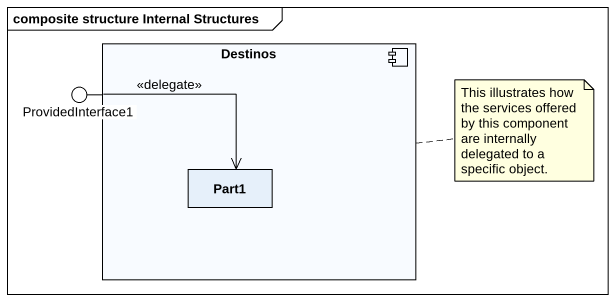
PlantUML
@startuml
mainframe composite structure Internal Structures
component Destinos {
  rectangle Part1
}
() ProvidedInterface1
Destinos -left- ProvidedInterface1
ProvidedInterface1 --> Part1 : <<delegate>>
note right of Destinos : This illustrates how the services offered by this component are internally delegated to a specific object.
@enduml
